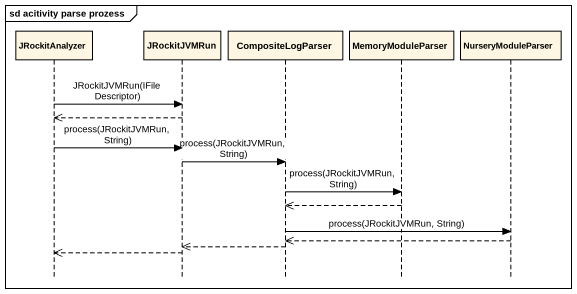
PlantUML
@startuml
mainframe sd acitivity parse prozess
hide footbox
participant JRockitAnalyzer
participant JRockitJVMRun
participant CompositeLogParser
participant MemoryModuleParser
participant NurseryModuleParser

JRockitAnalyzer -> JRockitJVMRun : JRockitJVMRun(IFileDescriptor)
JRockitJVMRun -->> JRockitAnalyzer
JRockitAnalyzer -> JRockitJVMRun : process(JRockitJVMRun, String)
JRockitJVMRun -> CompositeLogParser : process(JRockitJVMRun, String)
CompositeLogParser -> MemoryModuleParser : process(JRockitJVMRun, String)
MemoryModuleParser -->> CompositeLogParser
CompositeLogParser -> NurseryModuleParser : process(JRockitJVMRun, String)
NurseryModuleParser -->> CompositeLogParser
CompositeLogParser -->> JRockitJVMRun
JRockitJVMRun -->> JRockitAnalyzer
@enduml
